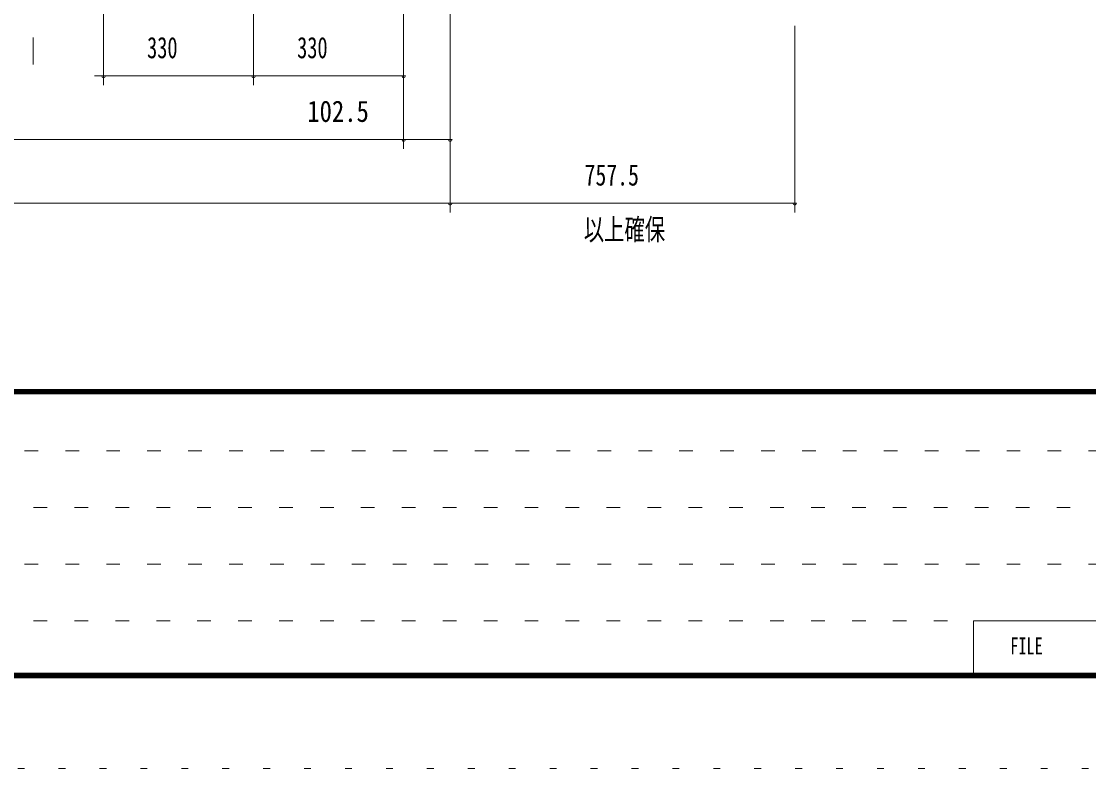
# Model space of a CAD drawing. Units: millimetres, scale not verified. Extents: x -11302 to 11317, y -7291 to 7278.
# Drawn here: x -6899 to -4552, y -1122 to 521 of the extents above; entities that cross this region are included whole.
import ezdxf
from ezdxf.enums import TextEntityAlignment as Align

# ---------------------------------------------------------------- set-up
doc = ezdxf.new("R2010")
doc.units = ezdxf.units.MM
doc.header["$LTSCALE"] = 30
for name, pattern in [('USER1', [3, 1, -2]), ('USER5', [25, 6, -5, 2, -5, 2, -5]), ('USER6', [3, 0.5, -2.5])]:
    doc.linetypes.add(name, pattern=pattern)
for name, color, linetype, lineweight in [('0-1_0-00', 4, 'Continuous', 18), ('0-A_2ラック-F寸法', 3, 'Continuous', 18), ('0-F_F-E_J_ADD', 7, 'USER6', 18), ('1-0_3-F', 2, 'USER5', 18)]:
    doc.layers.add(name, color=color, linetype=linetype, lineweight=lineweight)
doc.styles.add('ＭＳ ゴシック', font='')
doc.styles.get('ＭＳ ゴシック').set_extended_font_data('MS Gothic')

msp = doc.modelspace()

# ---------------------------------------------------------------- linework, layer by layer
at = {"layer": '0-1_0-00', "color": 5}
for p, q in [((-11092.31, -288.08), (367.68, -288.08)), ((367.68, -289.08), (-11092.31, -289.08)), ((-11092.31, -290.08), (367.68, -290.08)), ((367.68, -291.08), (-11092.31, -291.08)), ((-11092.31, -292.08), (367.68, -292.08)), ((367.68, -293.08), (-11092.31, -293.08)), ((-11092.31, -294.08), (367.68, -294.08)), ((367.68, -295.08), (-11092.31, -295.08)), ((-11092.31, -296.08), (367.68, -296.08)), ((367.68, -297.08), (-11092.31, -297.08)), ((-11092.31, -298.08), (367.68, -298.08))]:
    msp.add_line(p, q, dxfattribs=at)
at = {"layer": '0-1_0-00', "color": 6, "linetype": 'USER1'}
for p, q in [((-3802.31, -422.88), (-11102.31, -422.88)), ((-11102.31, -547.68), (-3802.31, -547.68)), ((-3802.31, -672.48), (-11102.31, -672.48)), ((-11102.31, -797.28), (-4805.51, -797.28))]:
    msp.add_line(p, q, dxfattribs=at)
at = {"layer": '0-1_0-00', "color": 5}
for points in [[(377.69, 7117.92), (-11102.31, 7117.92), (-11102.31, -922.08), (377.69, -922.08)], [(376.68, 7116.92), (376.68, -921.08), (-11101.31, -921.08), (-11101.31, 7116.92)], [(375.68, 7115.92), (375.68, -920.08), (-11100.31, -920.08), (-11100.31, 7115.92)], [(374.68, 7114.92), (374.68, -919.08), (-11099.31, -919.08), (-11099.31, 7114.92)], [(373.69, 7113.92), (373.69, -918.08), (-11098.31, -918.08), (-11098.31, 7113.92)], [(372.69, 7112.92), (372.69, -917.08), (-11097.31, -917.08), (-11097.31, 7112.92)], [(371.68, 7111.92), (371.68, -916.08), (-11096.31, -916.08), (-11096.31, 7111.92)], [(370.69, 7110.92), (370.69, -915.08), (-11095.31, -915.08), (-11095.31, 7110.92)], [(369.68, 7109.92), (369.68, -914.08), (-11094.31, -914.08), (-11094.31, 7109.92)], [(368.69, 7108.92), (368.69, -913.08), (-11093.31, -913.08), (-11093.31, 7108.92)], [(367.68, 7107.92), (367.68, -912.08), (-11092.31, -912.08), (-11092.31, 7107.92)]]:
    msp.add_lwpolyline(points, close=True, dxfattribs=at)
msp.add_lwpolyline([(-3802.31, -797.28), (-4805.51, -797.28), (-4805.51, -922.08)], dxfattribs=at)
at = {"layer": '0-A_2ラック-F寸法'}
for p, q in [((-5956.02, 101.19), (-5956.02, 1966.35)), ((-6718.52, 381.19), (-6718.52, 1945.99)), ((-6388.52, 381.19), (-6388.52, 1945.99)), ((-6058.52, 241.19), (-6058.52, 1945.99)), ((-5198.52, 101.19), (-5198.52, 511.19)), ((-6388.52, 401.19), (-6738.52, 401.19)), ((-6714.52, 401.19), (-6722.52, 401.19)), ((-6058.52, 401.19), (-6408.52, 401.19)), ((-6384.52, 401.19), (-6392.52, 401.19)), ((-6054.52, 401.19), (-6062.52, 401.19)), ((-9638.52, 261.19), (-6058.52, 261.19)), ((-6054.52, 261.19), (-6062.52, 261.19)), ((-5956.02, 261.19), (-6058.52, 261.19)), ((-5952.02, 261.19), (-5960.02, 261.19)), ((-9828.52, 121.19), (-5956.02, 121.19)), ((-5952.02, 121.19), (-5960.02, 121.19)), ((-5198.52, 121.19), (-5956.02, 121.19)), ((-5194.52, 121.19), (-5202.52, 121.19))]:
    msp.add_line(p, q, dxfattribs=at)
for centre in [(-6718.52, 401.19), (-6388.52, 401.19), (-6058.52, 401.19), (-6058.52, 261.19), (-5956.02, 261.19), (-5956.02, 121.19), (-5198.52, 121.19)]:
    msp.add_arc(centre, 4, 180, 0, dxfattribs=at)
at = {"layer": '0-F_F-E_J_ADD', "color": 5}
msp.add_lwpolyline([(577.69, 7277.92), (577.69, -1122.08), (-11302.31, -1122.08), (-11302.31, 7277.92)], close=True, dxfattribs=at)
at = {"layer": '1-0_3-F'}
msp.add_line((-6873.52, 3065.99), (-6873.52, 401.19), dxfattribs=at)

# ---------------------------------------------------------------- texts
at = {"layer": '0-1_0-00', "color": 7, "style": 'ＭＳ ゴシック', "width": 0.7}
msp.add_text('FILE', height=37.51, dxfattribs=at).set_placement((-4724.45, -882.16), align=Align.BOTTOM_LEFT)
at = {"layer": '0-A_2ラック-F寸法', "color": 7, "style": 'ＭＳ ゴシック'}
for s, width, p in [('330', 0.7, (-6622.74, 425.99)), ('330', 0.7, (-6292.74, 425.99)), ('102.5', 0.85, (-6270.52, 285.99)), ('757.5', 0.75, (-5660.64, 145.99)), ('以上確保', 0.7, (-5662.42, 25.99))]:
    msp.add_text(s, height=46.89, dxfattribs=dict(at, width=width)).set_placement(p, align=Align.BOTTOM_LEFT)

doc.saveas('drawing.dxf')
